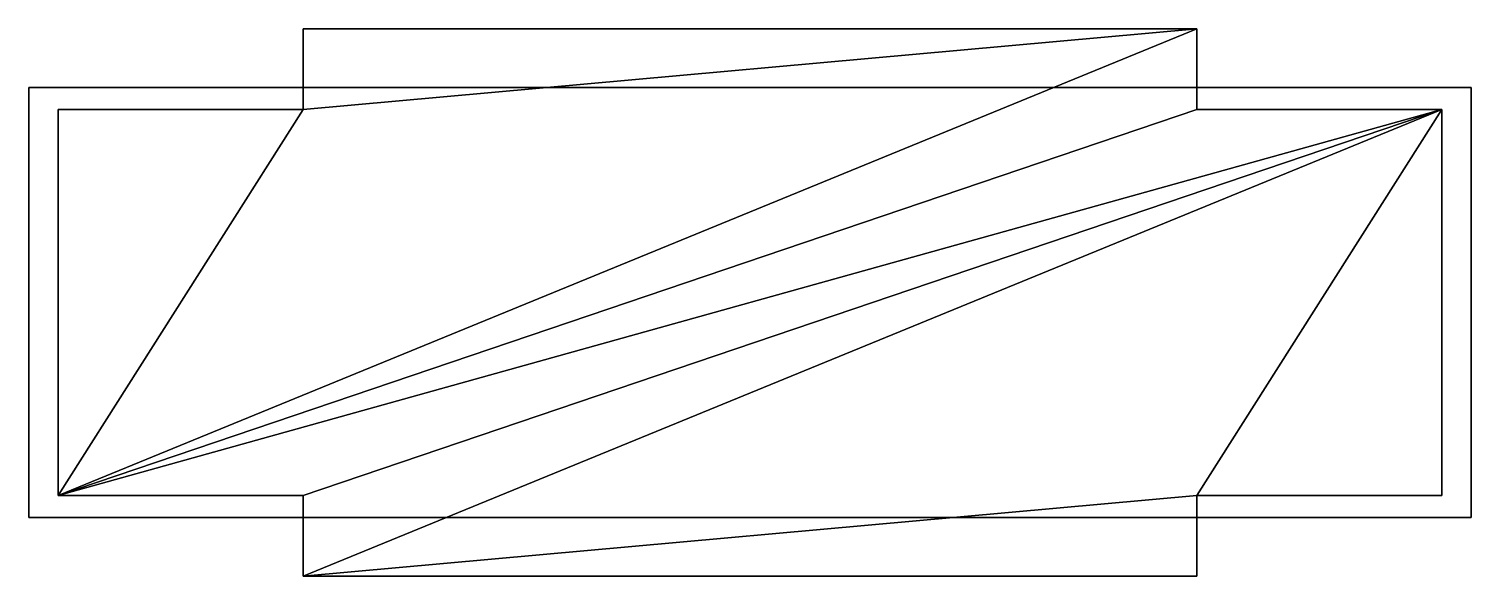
# Model space of a CAD drawing. Extents: x -0.123 to 0.123, y -0.047 to 0.047.
import ezdxf

# ---------------------------------------------------------------- set-up
doc = ezdxf.new("R2010")
doc.units = 0

# ---------------------------------------------------------------- blocks, each defined once
blk = doc.blocks.new('TOP_PLACE_BOUND_Polygon_23')
at = {"layer": '8', "color": 8}
for points in [[(-0.11779, -0.03283), (-0.0761, 0.03283), (0.0761, 0.04657)], [(-0.11779, -0.03283), (0.0761, 0.04657), (0.0761, 0.03283)], [(-0.11779, -0.03283, 0.032), (-0.0761, 0.03283, 0.032), (0.0761, 0.04657, 0.032)], [(-0.11779, -0.03283, 0.032), (0.0761, 0.04657, 0.032), (0.0761, 0.03283, 0.032)], [(-0.0761, 0.03283), (-0.0761, 0.04657), (0.0761, 0.04657)], [(-0.0761, 0.03283, 0.032), (-0.0761, 0.04657, 0.032), (0.0761, 0.04657, 0.032)], [(-0.0761, 0.03283), (-0.0761, 0.04657), (-0.0761, 0.04657, 0.032), (-0.0761, 0.03283, 0.032)], [(-0.0761, 0.04657), (0.0761, 0.04657), (0.0761, 0.04657, 0.032), (-0.0761, 0.04657, 0.032)], [(0.0761, 0.04657), (0.0761, 0.03283), (0.0761, 0.03283, 0.032), (0.0761, 0.04657, 0.032)], [(-0.11779, -0.03283), (-0.11779, 0.03283), (-0.0761, 0.03283)], [(-0.11779, -0.03283), (0.0761, 0.03283), (0.11779, 0.03283)], [(-0.11779, -0.03283), (0.11779, 0.03283), (-0.0761, -0.03283)], [(-0.11779, -0.03283, 0.032), (-0.11779, 0.03283, 0.032), (-0.0761, 0.03283, 0.032)], [(-0.11779, -0.03283, 0.032), (0.0761, 0.03283, 0.032), (0.11779, 0.03283, 0.032)], [(-0.11779, -0.03283, 0.032), (0.11779, 0.03283, 0.032), (-0.0761, -0.03283, 0.032)], [(-0.11779, -0.03283), (-0.11779, 0.03283), (-0.11779, 0.03283, 0.032), (-0.11779, -0.03283, 0.032)], [(-0.11779, 0.03283), (-0.0761, 0.03283), (-0.0761, 0.03283, 0.032), (-0.11779, 0.03283, 0.032)], [(0.11779, 0.03283), (0.0761, -0.03283), (-0.0761, -0.04657)], [(0.11779, 0.03283), (-0.0761, -0.04657), (-0.0761, -0.03283)], [(0.11779, 0.03283, 0.032), (0.0761, -0.03283, 0.032), (-0.0761, -0.04657, 0.032)], [(0.11779, 0.03283, 0.032), (-0.0761, -0.04657, 0.032), (-0.0761, -0.03283, 0.032)], [(0.11779, 0.03283), (0.11779, -0.03283), (0.0761, -0.03283)], [(0.11779, 0.03283, 0.032), (0.11779, -0.03283, 0.032), (0.0761, -0.03283, 0.032)], [(0.0761, 0.03283), (0.11779, 0.03283), (0.11779, 0.03283, 0.032), (0.0761, 0.03283, 0.032)], [(0.11779, 0.03283), (0.11779, -0.03283), (0.11779, -0.03283, 0.032), (0.11779, 0.03283, 0.032)], [(-0.0761, -0.03283), (-0.11779, -0.03283), (-0.11779, -0.03283, 0.032), (-0.0761, -0.03283, 0.032)], [(0.0761, -0.03283), (0.0761, -0.04657), (-0.0761, -0.04657)], [(0.0761, -0.03283, 0.032), (0.0761, -0.04657, 0.032), (-0.0761, -0.04657, 0.032)], [(-0.0761, -0.04657), (-0.0761, -0.03283), (-0.0761, -0.03283, 0.032), (-0.0761, -0.04657, 0.032)], [(0.11779, -0.03283), (0.0761, -0.03283), (0.0761, -0.03283, 0.032), (0.11779, -0.03283, 0.032)], [(0.0761, -0.03283), (0.0761, -0.04657), (0.0761, -0.04657, 0.032), (0.0761, -0.03283, 0.032)], [(0.0761, -0.04657), (-0.0761, -0.04657), (-0.0761, -0.04657, 0.032), (0.0761, -0.04657, 0.032)]]:
    blk.add_3dface(points, dxfattribs=at)
blk = doc.blocks.new('TOP_VALOR_Polygon_48')
at = {"layer": '23', "color": 23}
for points in [[(-0.12279, -0.03657), (-0.12279, 0.03657), (0.12279, 0.03657), (0.12279, -0.03657)], [(-0.12279, -0.03657, 0.032), (-0.12279, 0.03657, 0.032), (0.12279, 0.03657, 0.032), (0.12279, -0.03657, 0.032)], [(-0.12279, -0.03657), (-0.12279, 0.03657), (-0.12279, 0.03657, 0.032), (-0.12279, -0.03657, 0.032)], [(-0.12279, 0.03657), (0.12279, 0.03657), (0.12279, 0.03657, 0.032), (-0.12279, 0.03657, 0.032)], [(0.12279, 0.03657), (0.12279, -0.03657), (0.12279, -0.03657, 0.032), (0.12279, 0.03657, 0.032)], [(0.12279, -0.03657), (-0.12279, -0.03657), (-0.12279, -0.03657, 0.032), (0.12279, -0.03657, 0.032)]]:
    blk.add_3dface(points, dxfattribs=at)

msp = doc.modelspace()

# ---------------------------------------------------------------- block references
at = {"layer": '23'}
msp.add_blockref('TOP_VALOR_Polygon_48', (0, 0), dxfattribs=at)
at = {"layer": '8'}
msp.add_blockref('TOP_PLACE_BOUND_Polygon_23', (0, 0), dxfattribs=at)

doc.saveas('drawing.dxf')
